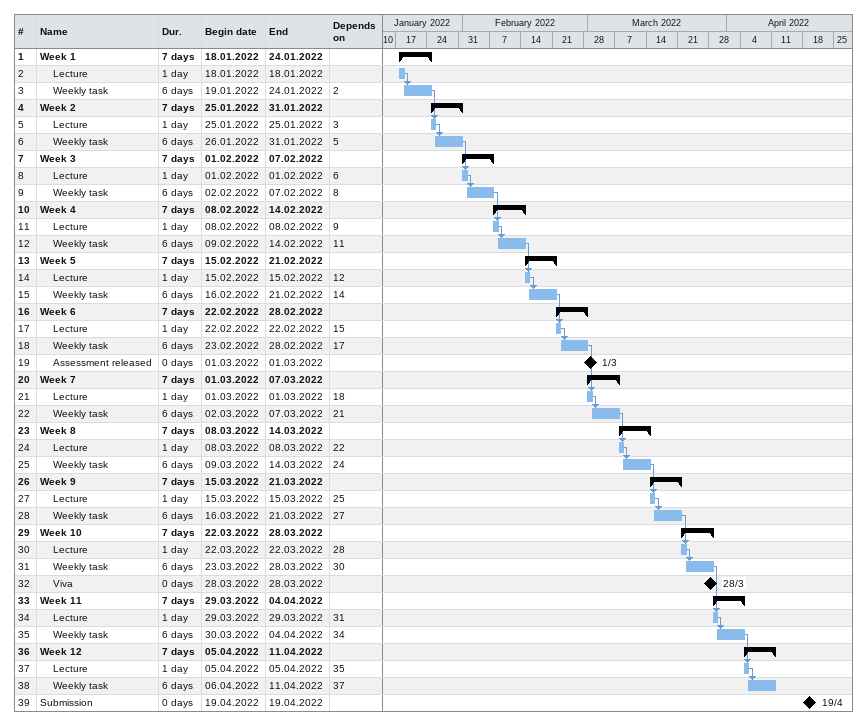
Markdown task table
| ID | Level | Task | Duration | Start | Finish | Predecessors |
|---|---|---|---|---|---|---|
| 1 | 1 | **Week 1** | 7d | 2022-01-18 | 2022-01-24 |  |
| 2 | 2 | Lecture | 1d | 2022-01-18 | 2022-01-18 |  |
| 3 | 2 | Weekly task | 6d | 2022-01-19 | 2022-01-24 | 2 |
| 4 | 1 | **Week 2** | 7d | 2022-01-25 | 2022-01-31 |  |
| 5 | 2 | Lecture | 1d | 2022-01-25 | 2022-01-25 | 3 |
| 6 | 2 | Weekly task | 6d | 2022-01-26 | 2022-01-31 | 5 |
| 7 | 1 | **Week 3** | 7d | 2022-02-01 | 2022-02-07 |  |
| 8 | 2 | Lecture | 1d | 2022-02-01 | 2022-02-01 | 6 |
| 9 | 2 | Weekly task | 6d | 2022-02-02 | 2022-02-07 | 8 |
| 10 | 1 | **Week 4** | 7d | 2022-02-08 | 2022-02-14 |  |
| 11 | 2 | Lecture | 1d | 2022-02-08 | 2022-02-08 | 9 |
| 12 | 2 | Weekly task | 6d | 2022-02-09 | 2022-02-14 | 11 |
| 13 | 1 | **Week 5** | 7d | 2022-02-15 | 2022-02-21 |  |
| 14 | 2 | Lecture | 1d | 2022-02-15 | 2022-02-15 | 12 |
| 15 | 2 | Weekly task | 6d | 2022-02-16 | 2022-02-21 | 14 |
| 16 | 1 | **Week 6** | 7d | 2022-02-22 | 2022-02-28 |  |
| 17 | 2 | Lecture | 1d | 2022-02-22 | 2022-02-22 | 15 |
| 18 | 2 | Weekly task | 6d | 2022-02-23 | 2022-02-28 | 17 |
| 19 | 2 | Assessment released | 0d | 2022-03-01 | 2022-03-01 |  |
| 20 | 1 | **Week 7** | 7d | 2022-03-01 | 2022-03-07 |  |
| 21 | 2 | Lecture | 1d | 2022-03-01 | 2022-03-01 | 18 |
| 22 | 2 | Weekly task | 6d | 2022-03-02 | 2022-03-07 | 21 |
| 23 | 1 | **Week 8** | 7d | 2022-03-08 | 2022-03-14 |  |
| 24 | 2 | Lecture | 1d | 2022-03-08 | 2022-03-08 | 22 |
| 25 | 2 | Weekly task | 6d | 2022-03-09 | 2022-03-14 | 24 |
| 26 | 1 | **Week 9** | 7d | 2022-03-15 | 2022-03-21 |  |
| 27 | 2 | Lecture | 1d | 2022-03-15 | 2022-03-15 | 25 |
| 28 | 2 | Weekly task | 6d | 2022-03-16 | 2022-03-21 | 27 |
| 29 | 1 | **Week 10** | 7d | 2022-03-22 | 2022-03-28 |  |
| 30 | 2 | Lecture | 1d | 2022-03-22 | 2022-03-22 | 28 |
| 31 | 2 | Weekly task | 6d | 2022-03-23 | 2022-03-28 | 30 |
| 32 | 2 | Viva | 0d | 2022-03-28 | 2022-03-28 |  |
| 33 | 1 | **Week 11** | 7d | 2022-03-29 | 2022-04-04 |  |
| 34 | 2 | Lecture | 1d | 2022-03-29 | 2022-03-29 | 31 |
| 35 | 2 | Weekly task | 6d | 2022-03-30 | 2022-04-04 | 34 |
| 36 | 1 | **Week 12** | 7d | 2022-04-05 | 2022-04-11 |  |
| 37 | 2 | Lecture | 1d | 2022-04-05 | 2022-04-05 | 35 |
| 38 | 2 | Weekly task | 6d | 2022-04-06 | 2022-04-11 | 37 |
| 39 | 1 | Submission | 0d | 2022-04-19 | 2022-04-19 |  |
